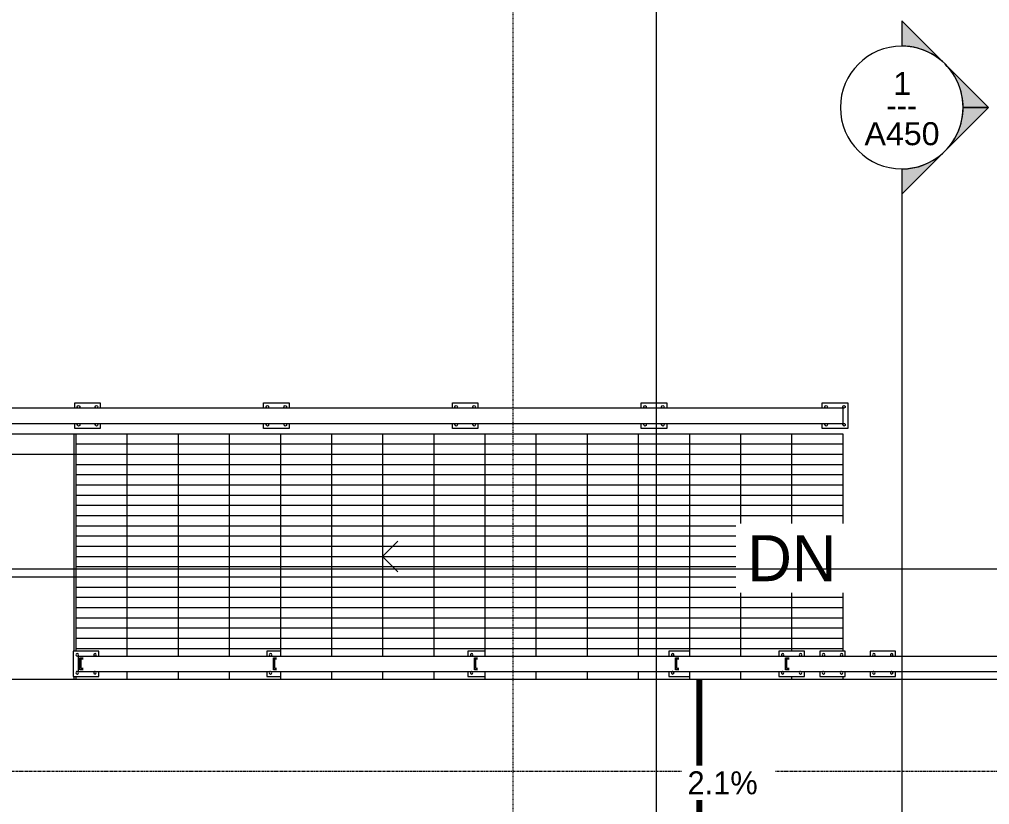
# Model space of a CAD drawing. Header units: inches. Extents: x -3276 to -1807, y 8217 to 9015.
# Drawn here: x -2973.4 to -2783.6, y 8620 to 8773.6 of the extents above; entities that cross this region are included whole.
import ezdxf

# ---------------------------------------------------------------- set-up
doc = ezdxf.new("R2010")
doc.units = ezdxf.units.IN
doc.header["$MEASUREMENT"] = 0
for name, pattern in [('Aligning Line 1_8_', [0.25, 0.125, -0.125]), ('Grid Line 1_2_', [0.8749999999999999, 0.4999999999999999, -0.125, 0.125, -0.125]), ('Overhead 1_16_', [0.10156249999999999, 0.06249999999999999, -0.03906249999999999])]:
    doc.linetypes.add(name, pattern=pattern)
for name, color, linetype, lineweight in [('A-ANNO-DIMS-1', 211, 'Continuous', 30), ('A-FLOR', 192, 'Continuous', 18), ('A-FLOR-HRAL', 11, 'Continuous', 9), ('C-TOPO', 7, 'Continuous', 9), ('C-TOPO-MAJR', 7, 'Continuous', 80), ('G-ANNO-DIMS', 111, 'Continuous', 9), ('G-ANNO-SYMB', 111, 'Aligning Line 1_8_', 9), ('G-ANNO-SYMB-1', 111, 'Continuous', 9), ('S-FNDN-2', 32, 'Continuous', 9), ('S-GRID-1', 1, 'Grid Line 1_2_', 9), ('S-STRS', 31, 'Continuous', 9), ('S-STRS-1', 31, 'Overhead 1_16_', 9), ('S-STRS-ANNO', 31, 'Continuous', 9), ('S-STRS-IDEN', 31, 'Continuous', 9)]:
    doc.layers.add(name, color=color, linetype=linetype, lineweight=lineweight)
doc.styles.add('Arial_2', font='arial.ttf', dxfattribs={"height": 4.499999999999996})
doc.styles.add('Century Gothic', font='ufonts.com_century-gothic.ttf', dxfattribs={"height": 8.999999999999998})
doc.styles.add('Century Gothic_1', font='ufonts.com_century-gothic.ttf', dxfattribs={"height": 4.499999999999996})
doc.styles.add('Century Gothic_B', font='GOTHICB.TTF', dxfattribs={"height": 4.499999999999996})
doc.dimstyles.new('OD__1__Tol__', dxfattribs={"dimscale": 12, "dimtxt": 4.698757213728865, "dimasz": 0.5, "dimexe": 0.375, "dimexo": 0.2500000000000001, "dimgap": 0.06250000000000001, "dimtad": 1, "dimdec": 0, "dimzin": 3, "dimdsep": 46, "dimlunit": 4, "dimtxsty": 'Century Gothic_B', "dimblk1": 'OBLIQUE', "dimblk2": 'OBLIQUE', "dimsah": 1, "dimcen": 0.09, "dimdle": 0.375, "dimazin": 0, "dimtfac": 1, "dimtdec": 4, "dimtix": 1, "dimtmove": 0, "dimatfit": 3, "dimfxl": 1, "dimtvp": 1, "dimtfill": 1, "dimfrac": 2, "dimtolj": 1, "dimtzin": 0, "dimlwd": 30, "dimlwe": 30, "dimarcsym": 2})
pattern_1 = [(180, (-2962.337, 8692.569), (-2.449293598294706e-16, -2), [])]

# ---------------------------------------------------------------- blocks, each defined once
blk = doc.blocks.new('Railing - 2_ x 1_2_ 2-1559248-FLOOR PLAN - 1ST FLOOR')
at = {"layer": 'A-FLOR-HRAL'}
for p, q in [((2.5, 2.500000000000019), (-2.5, 2.500000000000019)), ((-2.5, 2.500000000000019), (-2.5, -2.499999999999981)), ((2.5, -2.499999999999981), (2.5, 2.500000000000019)), ((-2.5, -2.499999999999981), (-1.500000000000288, -2.499999999999981)), ((1.500000000000288, -2.499999999999981), (2.5, -2.499999999999981))]:
    blk.add_line(p, q, dxfattribs=at)
for centre, radius, start, end in [((-1.750000000000001, 1.750000000000015), 0.2500000000000002, 359.9999999999996, 179.9999999999999), ((1.750000000000002, 1.750000000000015), 0.2500000000000004, 359.9999999999996, 179.9999999999998), ((-1.750000000000001, 1.750000000000015), 0.2500000000000004, 179.9999999999998, 359.9999999999989), ((1.750000000000002, 1.750000000000015), 0.2500000000000004, 179.9999999999998, 359.9999999999989), ((-1.750000000000001, -1.750000000000015), 0.2500000000000002, 359.9999999999996, 179.9999999999999), ((-1.750000000000001, -1.750000000000015), 0.2500000000000004, 179.9999999999998, 359.9999999999989), ((1.750000000000002, -1.750000000000015), 0.2500000000000004, 359.9999999999996, 179.9999999999998), ((1.750000000000002, -1.750000000000015), 0.2500000000000004, 179.9999999999998, 359.9999999999989)]:
    blk.add_arc(centre, radius, start, end, dxfattribs=at)
blk = doc.blocks.new('Railing - 2_ x 1_2_ 2-V3-FLOOR PLAN - 1ST FLOOR')
at = {"layer": 'A-FLOR-HRAL'}
for p, q in [((-1.500000000000288, 2.500000000000019), (-2.5, 2.500000000000019)), ((-2.5, 2.500000000000019), (-2.5, -2.499999999999981)), ((2.5, 2.500000000000019), (1.500000000000288, 2.500000000000019)), ((2.5, -2.499999999999981), (2.5, 2.500000000000019)), ((-2.5, -2.499999999999981), (-1.500000000000288, -2.499999999999981)), ((1.500000000000288, -2.499999999999981), (2.5, -2.499999999999981))]:
    blk.add_line(p, q, dxfattribs=at)
for centre, radius, start, end in [((-1.750000000000001, 1.750000000000015), 0.2500000000000002, 359.9999999999996, 179.9999999999999), ((1.750000000000002, 1.750000000000015), 0.2500000000000004, 359.9999999999996, 179.9999999999998), ((-1.750000000000001, 1.750000000000015), 0.2500000000000004, 179.9999999999998, 359.9999999999989), ((1.750000000000002, 1.750000000000015), 0.2500000000000004, 179.9999999999998, 359.9999999999989), ((-1.750000000000001, -1.750000000000015), 0.2500000000000002, 359.9999999999996, 179.9999999999999), ((-1.750000000000001, -1.750000000000015), 0.2500000000000004, 179.9999999999998, 359.9999999999989), ((1.750000000000002, -1.750000000000015), 0.2500000000000004, 359.9999999999996, 179.9999999999998), ((1.750000000000002, -1.750000000000015), 0.2500000000000004, 179.9999999999998, 359.9999999999989)]:
    blk.add_arc(centre, radius, start, end, dxfattribs=at)
blk = doc.blocks.new('Railing - Railing-1114347-FLOOR PLAN - 1ST FLOOR')
at = {"layer": 'A-FLOR-HRAL'}
for p, q in [((8694.569381505356, 3072.336683847681), (8694.569381505356, 2812.33668384768)), ((8697.569381505356, 2812.33668384768), (8697.569381505356, 3069.336683847681)), ((8697.569381505356, 2812.33668384768), (8694.569381505356, 2812.33668384768))]:
    blk.add_line(p, q, dxfattribs=at)
at = {"extrusion": (0, 0, -1), "zscale": -1, "rotation": 180}
for name, p in [('Railing - 2_ x 1_2_ 2-V3-FLOOR PLAN - 1ST FLOOR', (-8696.069381505356, 2960.050969561966)), ('Railing - 2_ x 1_2_ 2-V3-FLOOR PLAN - 1ST FLOOR', (-8696.069381505356, 2923.122398133395)), ('Railing - 2_ x 1_2_ 2-V3-FLOOR PLAN - 1ST FLOOR', (-8696.069381505356, 2886.193826704824)), ('Railing - 2_ x 1_2_ 2-V3-FLOOR PLAN - 1ST FLOOR', (-8696.069381505356, 2849.265255276252)), ('Railing - 2_ x 1_2_ 2-1559248-FLOOR PLAN - 1ST FLOOR', (-8696.069381505356, 2813.83668384768))]:
    blk.add_blockref(name, p, dxfattribs=at)
blk = doc.blocks.new('Railing - 2_ x 1_2_ 2-1877839-FLOOR PLAN - 1ST FLOOR')
at = {"layer": 'A-FLOR-HRAL'}
for p, q in [((2.5, 2.500000000000019), (-2.5, 2.500000000000019)), ((-2.5, 2.500000000000019), (-2.5, -2.499999999999981)), ((2.5, -2.499999999999981), (2.5, 2.500000000000019)), ((-1.187499999999997, 1.187500000000009), (1.187500000000002, 1.187500000000009)), ((-1.187499999999997, 0.5852928972603643), (-1.187499999999997, 1.187500000000009)), ((-0.9374999999999972, 0.5852928972603649), (-0.9374999999999972, 0.9375000000000092)), ((-0.9374999999999972, 0.9375000000000092), (0.9375000000000026, 0.937500000000009)), ((0.9375000000000023, 0.937500000000009), (0.9375000000000023, 0.5852928972603648)), ((1.187500000000002, 1.187500000000009), (1.187500000000002, 0.5852928972603645)), ((-2.5, -2.499999999999981), (-1.500000000000609, -2.499999999999981)), ((1.499999999998687, -2.499999999999981), (2.5, -2.499999999999981))]:
    blk.add_line(p, q, dxfattribs=at)
for centre, radius, start, end in [((-1.750000000000001, 1.750000000000015), 0.2500000000000002, 359.9999999999996, 179.9999999999999), ((1.750000000000002, 1.750000000000015), 0.2500000000000004, 359.9999999999996, 179.9999999999998), ((-1.750000000000001, 1.750000000000015), 0.2500000000000004, 179.9999999999998, 359.9999999999989), ((1.750000000000002, 1.750000000000015), 0.2500000000000004, 179.9999999999998, 359.9999999999989), ((-1.750000000000001, -1.750000000000015), 0.2500000000000002, 359.9999999999996, 179.9999999999999), ((-1.750000000000001, -1.750000000000015), 0.2500000000000004, 179.9999999999998, 359.9999999999989), ((1.750000000000002, -1.750000000000015), 0.2500000000000004, 359.9999999999996, 179.9999999999998), ((1.750000000000002, -1.750000000000015), 0.2500000000000004, 179.9999999999998, 359.9999999999989)]:
    blk.add_arc(centre, radius, start, end, dxfattribs=at)
blk = doc.blocks.new('Railing - 2_ x 1_2_ 2-V5-FLOOR PLAN - 1ST FLOOR')
at = {"layer": 'A-FLOR-HRAL'}
for p, q in [((-1.500000000000608, 2.500000000000019), (-2.5, 2.500000000000019)), ((-2.5, 2.500000000000019), (-2.5, -2.499999999999981)), ((2.5, 2.500000000000019), (1.499999999998687, 2.500000000000019)), ((2.5, -2.499999999999981), (2.5, 2.500000000000019)), ((-1.187499999999997, 1.187500000000009), (1.187500000000002, 1.187500000000009)), ((-1.187499999999997, 0.4537500000013598), (-1.187499999999997, 1.187500000000009)), ((-0.9374999999999972, 0.4537500000013274), (-0.9374999999999972, 0.9375000000000092)), ((-0.9374999999999972, 0.9375000000000092), (0.9375000000000026, 0.937500000000009)), ((0.9375000000000023, 0.937500000000009), (0.9375000000000023, 0.4537500000013154)), ((1.187500000000002, 1.187500000000009), (1.187500000000002, 0.4537500000013384)), ((-2.5, -2.499999999999981), (-1.500000000000609, -2.499999999999981)), ((1.499999999998687, -2.499999999999981), (2.5, -2.499999999999981))]:
    blk.add_line(p, q, dxfattribs=at)
for centre, radius, start, end in [((-1.750000000000001, 1.750000000000015), 0.2500000000000002, 359.9999999999996, 179.9999999999999), ((1.750000000000002, 1.750000000000015), 0.2500000000000004, 359.9999999999996, 179.9999999999998), ((-1.750000000000001, 1.750000000000015), 0.2500000000000004, 179.9999999999998, 359.9999999999989), ((1.750000000000002, 1.750000000000015), 0.2500000000000004, 179.9999999999998, 359.9999999999989), ((-1.750000000000001, -1.750000000000015), 0.2500000000000002, 359.9999999999996, 179.9999999999999), ((-1.750000000000001, -1.750000000000015), 0.2500000000000004, 179.9999999999998, 359.9999999999989), ((1.750000000000002, -1.750000000000015), 0.2500000000000004, 359.9999999999996, 179.9999999999998), ((1.750000000000002, -1.750000000000015), 0.2500000000000004, 179.9999999999998, 359.9999999999989)]:
    blk.add_arc(centre, radius, start, end, dxfattribs=at)
blk = doc.blocks.new('Railing - 2_ x 1_2_ 2-1997081-FLOOR PLAN - 1ST FLOOR')
at = {"layer": 'A-FLOR-HRAL'}
for p, q in [((-1.500000000000608, 2.500000000000019), (-2.5, 2.500000000000019)), ((-2.5, 2.500000000000019), (-2.5, -0.1666666666656555)), ((2.5, 2.500000000000019), (1.499999999998687, 2.500000000000019)), ((2.5, -0.1666666666656126), (2.5, 2.500000000000019)), ((-1.187499999999997, 1.187500000000009), (1.187500000000002, 1.187500000000009)), ((-1.187499999999997, 0.5852928972594257), (-1.187499999999997, 1.187500000000009)), ((-0.9374999999999972, 0.5852928972594337), (-0.9374999999999972, 0.9375000000000092)), ((-0.9374999999999972, 0.9375000000000092), (0.9375000000000026, 0.937500000000009)), ((0.9375000000000023, 0.937500000000009), (0.9375000000000023, 0.5852928972594336)), ((1.187500000000002, 1.187500000000009), (1.187500000000002, 0.5852928972594258))]:
    blk.add_line(p, q, dxfattribs=at)
for centre, radius, start, end in [((-1.750000000000001, 1.750000000000015), 0.2500000000000002, 359.9999999999996, 179.9999999999999), ((1.750000000000002, 1.750000000000015), 0.2500000000000004, 359.9999999999996, 179.9999999999998), ((-1.750000000000001, 1.750000000000015), 0.2500000000000004, 179.9999999999998, 359.9999999999989), ((1.750000000000002, 1.750000000000015), 0.2500000000000004, 179.9999999999998, 359.9999999999989)]:
    blk.add_arc(centre, radius, start, end, dxfattribs=at)
blk = doc.blocks.new('Railing - 2_ x 1_2_ 2-1997083-FLOOR PLAN - 1ST FLOOR')
at = {"layer": 'A-FLOR-HRAL'}
for p, q in [((-1.500000000000608, 2.500000000000019), (-2.5, 2.500000000000019)), ((-2.5, 2.500000000000019), (-2.5, -0.8333333333317136)), ((2.5, 2.500000000000019), (1.499999999998687, 2.500000000000019)), ((2.5, -0.8333333333316606), (2.5, 2.500000000000019)), ((-1.187499999999997, 1.187500000000009), (1.187500000000002, 1.187500000000009)), ((-1.187499999999997, 0.5852928972601235), (-1.187499999999997, 1.187500000000009)), ((-0.9374999999999972, 0.5852928972601008), (-0.9374999999999972, 0.9375000000000092)), ((-0.9374999999999972, 0.9375000000000092), (0.9375000000000026, 0.937500000000009)), ((0.9375000000000023, 0.937500000000009), (0.9375000000000023, 0.5852928972601005)), ((1.187500000000002, 1.187500000000009), (1.187500000000002, 0.5852928972601237))]:
    blk.add_line(p, q, dxfattribs=at)
for centre, radius, start, end in [((-1.750000000000001, 1.750000000000015), 0.2500000000000002, 359.9999999999996, 179.9999999999999), ((1.750000000000002, 1.750000000000015), 0.2500000000000004, 359.9999999999996, 179.9999999999998), ((-1.750000000000001, 1.750000000000015), 0.2500000000000004, 179.9999999999998, 359.9999999999989), ((1.750000000000002, 1.750000000000015), 0.2500000000000004, 179.9999999999998, 359.9999999999989)]:
    blk.add_arc(centre, radius, start, end, dxfattribs=at)
blk = doc.blocks.new('Railing - 2_ x 1_2_ 2-1997085-FLOOR PLAN - 1ST FLOOR')
at = {"layer": 'A-FLOR-HRAL'}
for p, q in [((-1.500000000000608, 2.500000000000019), (-2.5, 2.500000000000019)), ((-2.5, 2.500000000000019), (-2.5, -1.499999999998092)), ((2.5, 2.500000000000019), (1.499999999998687, 2.500000000000019)), ((2.5, -1.499999999998028), (2.5, 2.500000000000019)), ((-1.187499999999997, 1.187500000000009), (1.187500000000002, 1.187500000000009)), ((-1.187499999999997, 0.5852928972607386), (-1.187499999999997, 1.187500000000009)), ((-0.9374999999999972, 0.5852928972607093), (-0.9374999999999972, 0.9375000000000092)), ((-0.9374999999999972, 0.9375000000000092), (0.9375000000000026, 0.937500000000009)), ((0.9375000000000023, 0.937500000000009), (0.9375000000000023, 0.5852928972607092)), ((1.187500000000002, 1.187500000000009), (1.187500000000002, 0.5852928972607387))]:
    blk.add_line(p, q, dxfattribs=at)
for centre, radius, start, end in [((-1.750000000000001, 1.750000000000015), 0.2500000000000002, 359.9999999999996, 179.9999999999999), ((1.750000000000002, 1.750000000000015), 0.2500000000000004, 359.9999999999996, 179.9999999999998), ((-1.750000000000001, 1.750000000000015), 0.2500000000000004, 179.9999999999998, 359.9999999999989), ((1.750000000000002, 1.750000000000015), 0.2500000000000004, 179.9999999999998, 359.9999999999989)]:
    blk.add_arc(centre, radius, start, end, dxfattribs=at)
blk = doc.blocks.new('Railing - Railing-1123708-FLOOR PLAN - 1ST FLOOR')
at = {"layer": 'A-FLOR-HRAL'}
for p, q in [((8646.069381505358, 2961.836683847679), (8649.069381505358, 2961.836683847679)), ((8646.069381505358, 2961.836683847679), (8646.069381505358, 2822.33668384768)), ((8649.069381505358, 2961.836683847679), (8649.069381505358, 2822.33668384768)), ((8646.069381505358, 2822.33668384768), (8646.069381505358, 2814.33668384768)), ((8649.069381505358, 2822.33668384768), (8649.069381505358, 2814.33668384768)), ((8646.069381505358, 2814.33668384768), (8646.069381505358, 2725.83668384768)), ((8649.069381505358, 2814.33668384768), (8649.069381505358, 2725.83668384768))]:
    blk.add_line(p, q, dxfattribs=at)
for name, p in [('Railing - 2_ x 1_2_ 2-1877839-FLOOR PLAN - 1ST FLOOR', (8647.569381505358, 2960.336683847679)), ('Railing - 2_ x 1_2_ 2-1997081-FLOOR PLAN - 1ST FLOOR', (8647.569381505358, 2922.503350514346)), ('Railing - 2_ x 1_2_ 2-1997083-FLOOR PLAN - 1ST FLOOR', (8647.569381505358, 2883.170017181013)), ('Railing - 2_ x 1_2_ 2-1997085-FLOOR PLAN - 1ST FLOOR', (8647.569381505358, 2843.836683847679)), ('Railing - 2_ x 1_2_ 2-V5-FLOOR PLAN - 1ST FLOOR', (8647.569381505358, 2822.33668384768)), ('Railing - 2_ x 1_2_ 2-V3-FLOOR PLAN - 1ST FLOOR', (8647.569381505358, 2814.33668384768)), ('Railing - 2_ x 1_2_ 2-V3-FLOOR PLAN - 1ST FLOOR', (8647.569381505358, 2804.503350514346))]:
    blk.add_blockref(name, p)
blk = doc.blocks.new('_Oblique')
at = {"color": 0, "linetype": 'ByBlock', "lineweight": -2}
blk.add_line((-0.5, -0.5), (0.5, 0.5), dxfattribs=at)
blk = doc.blocks.new('DIMBLOCK9-FLOOR PLAN - 1ST FLOOR')
at = {"layer": 'A-ANNO-DIMS-1', "color": 0, "lineweight": 30, "transparency": 16777216}
for p, q in [((-3096.018705068918, 8697.069381505367), (-3096.018705068918, 8413.069381505366)), ((-3077.336683847667, 8692.569381505367), (-3100.518705068918, 8692.569381505367)), ((-2640.336683847732, 8417.569381505366), (-3100.518705068918, 8417.569381505366))]:
    blk.add_line(p, q, dxfattribs=at)
at = {"layer": 'Defpoints', "color": 0, "transparency": 16777216}
for p in [(-3074.336683847667, 8692.569381505367), (-3096.018705068918, 8417.569381505366), (-2637.336683847732, 8417.569381505366)]:
    blk.add_point(p, dxfattribs=at)
at = {"layer": 'A-ANNO-DIMS-1', "color": 0, "lineweight": 30, "transparency": 16777216, "xscale": 5.999999999999999, "yscale": 5.999999999999999, "zscale": 5.999999999999999}
for p, rotation in [((-3096.018705068918, 8692.569381505367), 90), ((-3096.018705068918, 8417.569381505366), 270)]:
    blk.add_blockref('_Oblique', p, dxfattribs=dict(at, rotation=rotation))
at = {"layer": 'A-ANNO-DIMS-1', "color": 0, "transparency": 16777216, "insert": (-3099.075299239603, 8555.069381505364), "char_height": 4.499999999999996, "attachment_point": 5, "rotation": 90, "style": 'Century Gothic_B', "bg_fill": 3, "box_fill_scale": 1.25, "bg_fill_color": 256, "bg_fill_true_color": 13158600, "bg_fill_transparency": 0}
blk.add_mtext('\\A1;22\'-11"', dxfattribs=at)
blk = doc.blocks.new('DIMBLOCK10-FLOOR PLAN - 1ST FLOOR')
at = {"layer": 'A-ANNO-DIMS-1', "color": 0, "lineweight": 30, "transparency": 16777216}
for p, q in [((-3074.336683847665, 8689.569381505364), (-3074.336683847665, 8362.535014114748)), ((-2631.83668384772, 8396.069381505362), (-2631.83668384772, 8362.535014114748)), ((-3078.836683847665, 8367.035014114748), (-2627.33668384772, 8367.035014114748))]:
    blk.add_line(p, q, dxfattribs=at)
at = {"layer": 'Defpoints', "color": 0, "transparency": 16777216}
for p in [(-3074.336683847665, 8692.569381505364), (-2631.83668384772, 8399.069381505362), (-2631.83668384772, 8367.035014114748)]:
    blk.add_point(p, dxfattribs=at)
at = {"layer": 'A-ANNO-DIMS-1', "color": 0, "lineweight": 30, "transparency": 16777216, "xscale": 5.999999999999999, "yscale": 5.999999999999999, "zscale": 5.999999999999999, "rotation": 180}
blk.add_blockref('_Oblique', (-3074.336683847665, 8367.035014114748), dxfattribs=at)
at = {"layer": 'A-ANNO-DIMS-1', "color": 0, "lineweight": 30, "transparency": 16777216, "xscale": 5.999999999999999, "yscale": 5.999999999999999, "zscale": 5.999999999999999}
blk.add_blockref('_Oblique', (-2631.83668384772, 8367.035014114748), dxfattribs=at)
at = {"layer": 'A-ANNO-DIMS-1', "color": 0, "transparency": 16777216, "insert": (-2853.086683847692, 8370.148202439492), "char_height": 4.499999999999996, "attachment_point": 5, "style": 'Century Gothic_B', "bg_fill": 3, "box_fill_scale": 1.25, "bg_fill_color": 256, "bg_fill_true_color": 13158600, "bg_fill_transparency": 0}
blk.add_mtext('\\A1;36\'-11"', dxfattribs=at)
blk = doc.blocks.new('Section - Section Head - Filled-22785-FLOOR PLAN - 1ST FLOOR')
at = {"layer": 'G-ANNO-SYMB-1'}
h = blk.add_hatch(color=256, dxfattribs=at)
edge = h.paths.add_edge_path(flags=0)
edge.add_line((-0.4267766952966356, 0.1767766952966364), (-0.2499999999999989, 0.3535533905932742))
edge.add_line((-0.2499999999999989, 0.3535533905932742), (-0.2499999999999989, 0.2500000000000002))
edge.add_arc((-0.2499999999999976, -8.951173136040323e-16), 0.2500000000000008, 90.00000000000031, 135.0000000000002)
h = blk.add_hatch(color=256, dxfattribs=at)
edge = h.paths.add_edge_path(flags=0)
edge.add_arc((-0.2500000000000002, -1.040834085586084e-16), 0.2500000000000004, 45.00000000000018, 90.0000000000002)
edge.add_line((-0.2499999999999992, 0.2500000000000002), (-0.2499999999999992, 0.3535533905932742))
edge.add_line((-0.2499999999999992, 0.3535533905932742), (-0.07322330470336255, 0.1767766952966364))
h = blk.add_hatch(color=256, dxfattribs=at)
edge = h.paths.add_edge_path(flags=0)
edge.add_arc((-0.2500000000000009, 2.706168622523819e-16), 0.2503253707392042, 137.9216049753767, 180.0000000000005)
edge.add_line((-0.5003253707392052, 0), (-0.6035533905932735, 0))
edge.add_line((-0.6035533905932735, 0), (-0.4357986472949714, 0.1677547432983024))
h = blk.add_hatch(color=256, dxfattribs=at)
edge = h.paths.add_edge_path(flags=0)
edge.add_line((-0.06420135270502673, 0.1677547432983023), (0.1035533905932754, 0))
edge.add_line((0.1035533905932754, 0), (0.0003253707392070482, 0))
edge.add_arc((-0.2499999999999989, -3.747002708109903e-16), 0.2503253707392061, 9.05279877884881e-14, 42.0783950246234)
for p, q in [((-0.2499999999999989, 0.3535533905932742), (-0.4267766952966356, 0.1767766952966364)), ((-0.2499999999999989, 0.2500000000000002), (-0.2499999999999989, 0.3535533905932742)), ((-0.07322330470336254, 0.1767766952966364), (-0.2499999999999992, 0.3535533905932742)), ((-0.2499999999999992, 0.3535533905932742), (-0.2499999999999992, 0.2500000000000002)), ((-0.4357986472949714, 0.1677547432983024), (-0.6035533905932735, 0)), ((0.1035533905932754, 0), (-0.06420135270502673, 0.1677547432983023)), ((-0.6035533905932735, 0), (-0.5003253707392052, 0)), ((0.0003253707392070481, 0), (0.1035533905932754, 0))]:
    blk.add_line(p, q, dxfattribs=at)
for centre, radius, start, end in [((-0.2503253707392052, -5.453120240456162e-16), 0.2500000000000001, 359.9999999999996, 179.9999999999998), ((-0.2499999999999976, -8.951173136040323e-16), 0.2500000000000008, 90.00000000000031, 135.0000000000002), ((-0.2500000000000002, -1.040834085586084e-16), 0.2500000000000004, 45.00000000000018, 90.0000000000002), ((-0.2500000000000009, 2.706168622523819e-16), 0.2503253707392042, 137.9216049753767, 180.0000000000005), ((-0.2499999999999989, -3.747002708109903e-16), 0.2503253707392061, 9.05279877884881e-14, 42.0783950246234), ((-0.2503253707392052, -5.453120240456161e-16), 0.2500000000000002, 179.9999999999998, 359.9999999999992)]:
    blk.add_arc(centre, radius, start, end, dxfattribs=at)

msp = doc.modelspace()

# ---------------------------------------------------------------- hatches: boundary and pattern name
at = {"layer": 'S-FNDN-2'}
h = msp.add_hatch(dxfattribs=at)
h.set_pattern_fill('FP_21', color=256, style=0, pattern_type=2)
h.set_pattern_definition([(180, (-3034.679, 8760.569), (-2.939152317953648e-15, -24), []), (270, (-3034.679, 8760.569), (23.995, 1.469269997277037e-15), [])])
h.paths.add_polyline_path([(-3128.336683847662, 8644.56958007813), (-2962.336683847675, 8644.56958007813), (-2962.336683847675, 8645.069381505366), (-2962.836683847673, 8645.069381505366), (-2962.836683847673, 8650.069381505366), (-2962.336683847675, 8650.069381505366), (-2962.336683847675, 8692.569381505366), (-3074.336683847675, 8692.569381505366), (-3074.336683847675, 8866.78210220693), (-3079.336683847675, 8866.78210220693), (-3079.336683847675, 8870.344602206933), (-3074.336683847675, 8870.344602206933), (-3074.336683847675, 8876.569335937507), (-3128.336667578797, 8876.569335937507), (-3128.336683847662, 8683.174553583), (-3128.336683847662, 8644.569701010094)], flags=0)
at = {"layer": 'S-STRS'}
h = msp.add_hatch(dxfattribs=at)
h.set_pattern_fill('FP_10', color=256, style=0, pattern_type=2)
h.set_pattern_definition(pattern_1)
h.paths.add_polyline_path([(-2955.522706274125, 8644.56958007813), (-2952.336683847675, 8644.56958007813), (-2952.336683847675, 8646.069381505366), (-2957.836683847673, 8646.069381505366), (-2957.836683847673, 8645.069381505366), (-2962.336683847675, 8645.069381505366), (-2962.336683847675, 8644.56958007813), (-2957.836683847673, 8644.56958007813)], flags=0)
h.paths.add_polyline_path([(-2957.836683847673, 8649.069381505364), (-2952.336683847675, 8649.069381505364), (-2952.336683847675, 8692.569381505366), (-2962.336683847675, 8692.569381505366), (-2962.336683847675, 8650.069381505366), (-2957.836683847673, 8650.069381505366)], flags=0)
h = msp.add_hatch(dxfattribs=at)
h.set_pattern_fill('FP_10', color=256, style=0, pattern_type=2)
h.set_pattern_definition(pattern_1)
h.paths.add_polyline_path([(-2942.336683847675, 8644.569580078132), (-2942.336683847675, 8646.069381505366), (-2952.336683847675, 8646.069381505366), (-2952.336683847675, 8644.56958007813), (-2946.44144508065, 8644.569580078132)], flags=0)
h.paths.add_polyline_path([(-2942.336683847675, 8649.069381505364), (-2942.336683847675, 8692.569381505366), (-2952.336683847675, 8692.569381505366), (-2952.336683847675, 8649.069381505364), (-2946.44144508065, 8649.069381505364)], flags=0)
h = msp.add_hatch(dxfattribs=at)
h.set_pattern_fill('FP_10', color=256, style=0, pattern_type=2)
h.set_pattern_definition(pattern_1)
h.paths.add_polyline_path([(-2942.336683847675, 8644.569381505364), (-2932.336683847675, 8644.569381505364), (-2932.336683847675, 8646.069381505366), (-2942.336683847675, 8646.069381505366), (-2942.336683847675, 8645.710303402187)], flags=0)
h.paths.add_polyline_path([(-2932.336683847675, 8649.069381505364), (-2932.336683847675, 8692.569381505366), (-2942.336683847675, 8692.569381505366), (-2942.336683847675, 8649.069381505364), (-2937.360183887175, 8649.069381505364)], flags=0)
h = msp.add_hatch(dxfattribs=at)
h.set_pattern_fill('FP_10', color=256, style=0, pattern_type=2)
h.set_pattern_definition(pattern_1)
h.paths.add_polyline_path([(-2932.336683847675, 8644.569381505364), (-2922.336683847675, 8644.569381505364), (-2922.336683847675, 8645.069381505366), (-2925.003350514341, 8645.069381505366), (-2925.003350514341, 8646.069381505366), (-2932.336683847675, 8646.069381505366), (-2932.336683847675, 8645.710303402187)], flags=0)
h.paths.add_polyline_path([(-2928.278922693702, 8649.069381505364), (-2925.003350514341, 8649.069381505364), (-2925.003350514341, 8650.069381505366), (-2922.336683847675, 8650.069381505366), (-2922.336683847675, 8692.569381505366), (-2932.336683847675, 8692.569381505366), (-2932.336683847675, 8649.069381505364)], flags=0)
h = msp.add_hatch(dxfattribs=at)
h.set_pattern_fill('FP_10', color=256, style=0, pattern_type=2)
h.set_pattern_definition(pattern_1)
h.paths.add_polyline_path([(-2912.336683847675, 8644.569381505364), (-2912.336683847675, 8646.069381505366), (-2922.336683847675, 8646.069381505366), (-2922.336683847675, 8644.569381505364), (-2914.65703090349, 8644.569381505364)], flags=0)
h.paths.add_polyline_path([(-2919.197661500227, 8649.069381505364), (-2912.336683847675, 8649.069381505364), (-2912.336683847675, 8692.569381505366), (-2922.336683847675, 8692.569381505366), (-2922.336683847675, 8649.069381505364)], flags=0)
h = msp.add_hatch(dxfattribs=at)
h.set_pattern_fill('FP_10', color=256, style=0, pattern_type=2)
h.set_pattern_definition(pattern_1)
h.paths.add_polyline_path([(-2902.336683847675, 8644.569381505364), (-2902.336683847675, 8646.069381505366), (-2912.336683847675, 8646.069381505366), (-2912.336683847675, 8644.569381505364), (-2905.575769710015, 8644.569381505364)], flags=0)
h.paths.add_polyline_path([(-2910.116400306752, 8649.069381505364), (-2902.336683847675, 8649.069381505364), (-2902.336683847675, 8692.569381505366), (-2912.336683847675, 8692.569381505366), (-2912.336683847675, 8649.069381505364)], flags=0)
h = msp.add_hatch(dxfattribs=at)
h.set_pattern_fill('FP_10', color=256, style=0, pattern_type=2)
h.set_pattern_definition(pattern_1)
h.paths.add_polyline_path([(-2892.336683847671, 8644.569381505366), (-2892.336683847672, 8646.069381505366), (-2902.336683847675, 8646.069381505366), (-2902.336683847675, 8644.569381505364), (-2896.494508516541, 8644.569381505366)], flags=0)
h.paths.add_polyline_path([(-2901.035139113278, 8649.069381505364), (-2892.336683847672, 8649.069381505364), (-2892.336683847678, 8692.569381505366), (-2902.336683847675, 8692.569381505366), (-2902.336683847675, 8649.069381505364)], flags=0)
h = msp.add_hatch(dxfattribs=at)
h.set_pattern_fill('FP_10', color=256, style=0, pattern_type=2)
h.set_pattern_definition(pattern_1)
h.paths.add_polyline_path([(-2892.336683847671, 8644.569381505366), (-2882.336683847675, 8644.569381505367), (-2882.336683847675, 8645.069381505367), (-2885.670017181007, 8645.069381505367), (-2885.670017181007, 8646.069381505366), (-2892.336683847672, 8646.069381505366), (-2892.336683847672, 8645.710303402187)], flags=0)
h.paths.add_polyline_path([(-2885.670017181007, 8649.069381505364), (-2885.670017181007, 8650.069381505366), (-2882.336683847675, 8650.069381505366), (-2882.336683847675, 8692.569381505367), (-2892.336683847678, 8692.569381505366), (-2892.336683847672, 8649.069381505364), (-2891.953877919804, 8649.069381505364)], flags=0)
h = msp.add_hatch(dxfattribs=at)
h.set_pattern_fill('FP_10', color=256, style=0, pattern_type=2)
h.set_pattern_definition(pattern_1)
h.paths.add_polyline_path([(-2872.336683847675, 8644.569381505367), (-2872.336683847675, 8646.069381505366), (-2882.336683847675, 8646.069381505366), (-2882.336683847675, 8644.569381505367), (-2873.791355532855, 8644.569381505367)], flags=0)
h.paths.add_polyline_path([(-2872.336683847675, 8649.069381505364), (-2872.336683847675, 8692.569381505367), (-2882.336683847675, 8692.569381505367), (-2882.336683847675, 8649.069381505364), (-2873.791355532855, 8649.069381505364)], flags=0)
h = msp.add_hatch(dxfattribs=at)
h.set_pattern_fill('FP_10', color=256, style=0, pattern_type=2)
h.set_pattern_definition(pattern_1)
h.paths.add_polyline_path([(-2862.336683847675, 8644.569381505367), (-2862.336683847675, 8646.069381505366), (-2872.336683847675, 8646.069381505366), (-2872.336683847675, 8644.569381505367), (-2864.710094339381, 8644.569381505367)], flags=0)
h.paths.add_polyline_path([(-2862.336683847675, 8649.069381505364), (-2862.336683847675, 8692.569381505367), (-2872.336683847675, 8692.569381505367), (-2872.336683847675, 8649.069381505364), (-2864.710094339381, 8649.069381505364)], flags=0)
h = msp.add_hatch(dxfattribs=at)
h.set_pattern_fill('FP_10', color=256, style=0, pattern_type=2)
h.set_pattern_definition(pattern_1)
h.paths.add_polyline_path([(-2855.628833145906, 8644.569381505367), (-2852.336683847675, 8644.569381505367), (-2852.336683847675, 8646.069381505366), (-2862.336683847675, 8646.069381505366), (-2862.336683847675, 8644.569381505367), (-2860.169463742644, 8644.569381505367)], flags=0)
h.paths.add_polyline_path([(-2852.336683847675, 8649.069381505364), (-2852.336683847675, 8692.569381505367), (-2862.336683847675, 8692.569381505367), (-2862.336683847675, 8649.069381505364), (-2855.628833145906, 8649.069381505364)], flags=0)
h = msp.add_hatch(dxfattribs=at)
h.set_pattern_fill('FP_10', color=256, style=0, pattern_type=2)
h.set_pattern_definition(pattern_1)
h.paths.add_polyline_path([(-2852.336683847675, 8644.569381505367), (-2842.336683847675, 8644.569381505367), (-2842.336683847675, 8645.069381505367), (-2846.336683847673, 8645.069381505367), (-2846.336683847673, 8646.069381505366), (-2852.336683847675, 8646.069381505366), (-2852.336683847675, 8645.71030340219)], flags=0)
h.paths.add_polyline_path([(-2846.547571952432, 8649.069381505364), (-2846.336683847673, 8649.069381505364), (-2846.336683847673, 8650.069381505366), (-2842.336683847675, 8650.069381505366), (-2842.336683847675, 8692.569381505367), (-2852.336683847675, 8692.569381505367), (-2852.336683847675, 8649.069381505364)], flags=0)
h = msp.add_hatch(dxfattribs=at)
h.set_pattern_fill('FP_10', color=256, style=0, pattern_type=2)
h.set_pattern_definition(pattern_1)
h.paths.add_polyline_path([(-2832.336683847675, 8644.569381505367), (-2832.336683847675, 8646.069381505366), (-2842.336683847675, 8646.069381505366), (-2842.336683847675, 8644.569381505367), (-2832.92568016222, 8644.569381505367)], flags=0)
h.paths.add_polyline_path([(-2837.466310758957, 8649.069381505364), (-2832.336683847675, 8649.069381505364), (-2832.336683847675, 8692.569381505367), (-2842.336683847675, 8692.569381505367), (-2842.336683847675, 8649.069381505364), (-2842.006941355695, 8649.069381505364)], flags=0)
h = msp.add_hatch(dxfattribs=at)
h.set_pattern_fill('FP_10', color=256, style=0, pattern_type=2)
h.set_pattern_definition(pattern_1)
h.paths.add_polyline_path([(-2832.336683847675, 8644.569381505367), (-2822.336683847675, 8644.569381505367), (-2822.336683847675, 8645.069381505367), (-2824.836683847673, 8645.069381505367), (-2824.836683847673, 8646.069381505366), (-2832.336683847675, 8646.069381505366), (-2832.336683847675, 8645.71030340219)], flags=0)
h.paths.add_polyline_path([(-2828.385049565483, 8649.069381505364), (-2824.836683847673, 8649.069381505364), (-2824.836683847673, 8650.069381505366), (-2822.336683847675, 8650.069381505366), (-2822.336683847675, 8692.569381505367), (-2832.336683847675, 8692.569381505367), (-2832.336683847675, 8649.069381505364)], flags=0)
h = msp.add_hatch(dxfattribs=at)
h.set_pattern_fill('FP_10', color=256, style=0, pattern_type=2)
h.set_pattern_definition(pattern_1)
h.paths.add_polyline_path([(-2812.336683847675, 8644.569381505367), (-2812.336683847675, 8645.069381505367), (-2816.836683847675, 8645.069381505367), (-2816.836683847675, 8646.069381505366), (-2819.836683847674, 8646.069381505366), (-2819.836683847674, 8645.069381505367), (-2822.336683847675, 8645.069381505367), (-2822.336683847675, 8644.569381505367), (-2814.763157775272, 8644.569381505367)], flags=0)
h.paths.add_polyline_path([(-2816.836683847675, 8649.069381505364), (-2816.836683847675, 8650.069381505366), (-2812.336683847675, 8650.069381505366), (-2812.336683847675, 8692.569381505367), (-2822.336683847675, 8692.569381505367), (-2822.336683847675, 8650.069381505366), (-2819.836683847674, 8650.069381505366), (-2819.836683847674, 8649.069381505364), (-2819.303788372009, 8649.069381505364)], flags=0)

# ---------------------------------------------------------------- linework, layer by layer
at = {"layer": 'A-FLOR'}
for p, q in [((-3074.336683847665, 8692.569381505364), (-2812.336683847665, 8692.569381505364)), ((-2812.336683847665, 8692.569381505364), (-2812.336683847665, 8650.069381505364)), ((-2812.336683847665, 8645.069381505364), (-2812.336683847665, 8644.569381505364)), ((-2812.336683847665, 8644.569381505364), (-2725.836683847665, 8644.569381505364))]:
    msp.add_line(p, q, dxfattribs=at)
at = {"layer": 'C-TOPO'}
msp.add_line((-3002.40747070312, 8644.56958007813), (-2942.336683847675, 8644.569580078132), dxfattribs=at)
at = {"layer": 'C-TOPO-MAJR', "flags": 128}
msp.add_lwpolyline([(-2931.46854751921, 8512.264404535237), (-2840.336683847675, 8518.932712639438), (-2840.336683847675, 8539.93271263944), (-2840.336683847674, 8579.932712639438), (-2840.336683847674, 8600.616446676548), (-2840.336683847674, 8644.569381505367)], dxfattribs=at)
at = {"layer": 'G-ANNO-SYMB'}
msp.add_line((-2876.844585947319, 8930.342970084559), (-2876.844585947319, 8337.972217687256), dxfattribs=at)
at = {"layer": 'S-GRID-1'}
msp.add_line((-3194.570245953719, 8626.56938150539), (-1935.479173867049, 8626.569381505387), dxfattribs=at)
at = {"layer": 'S-STRS'}
for p, q in [((-2962.336683847665, 8692.569381505364), (-2962.336683847665, 8650.069381505364)), ((-2952.336683847665, 8692.569381505364), (-2952.336683847665, 8649.069381505364)), ((-2942.336683847665, 8692.569381505364), (-2942.336683847665, 8649.069381505364)), ((-2932.336683847665, 8692.569381505364), (-2932.336683847665, 8649.069381505364)), ((-2922.336683847665, 8692.569381505364), (-2922.336683847665, 8649.069381505364)), ((-2912.336683847665, 8692.569381505364), (-2912.336683847665, 8649.069381505364)), ((-2902.336683847665, 8692.569381505364), (-2902.336683847665, 8649.069381505364)), ((-2892.336683847668, 8692.569381505364), (-2892.336683847662, 8649.069381505364)), ((-2882.336683847665, 8692.569381505364), (-2882.336683847665, 8649.069381505364)), ((-2872.336683847665, 8692.569381505364), (-2872.336683847665, 8649.069381505364)), ((-2862.336683847665, 8692.569381505364), (-2862.336683847665, 8649.069381505364)), ((-2852.336683847665, 8692.569381505364), (-2852.336683847665, 8649.069381505364)), ((-2842.336683847665, 8692.569381505364), (-2842.336683847665, 8649.069381505364)), ((-2832.336683847665, 8692.569381505364), (-2832.336683847665, 8649.069381505364)), ((-2822.336683847665, 8692.569381505364), (-2812.336683847665, 8692.569381505364)), ((-2822.336683847665, 8692.569381505364), (-2822.336683847665, 8650.069381505364)), ((-2812.336683847665, 8692.569381505364), (-2812.336683847665, 8650.069381505364)), ((-2952.336683847665, 8646.069381505364), (-2952.336683847665, 8644.569580078129)), ((-2942.336683847665, 8646.069381505364), (-2942.336683847665, 8644.569381505364)), ((-2932.336683847665, 8646.069381505364), (-2932.336683847665, 8644.569381505364)), ((-2922.336683847665, 8646.069381505364), (-2922.336683847665, 8644.569381505364)), ((-2912.336683847665, 8646.069381505364), (-2912.336683847665, 8644.569381505364)), ((-2902.336683847665, 8646.069381505364), (-2902.336683847665, 8644.569381505364)), ((-2892.336683847661, 8646.069381505364), (-2892.336683847661, 8644.569381505364)), ((-2882.336683847665, 8646.069381505364), (-2882.336683847665, 8644.569381505364)), ((-2872.336683847665, 8646.069381505364), (-2872.336683847665, 8644.569381505364)), ((-2862.336683847665, 8646.069381505364), (-2862.336683847665, 8644.569381505364)), ((-2852.336683847665, 8646.069381505364), (-2852.336683847665, 8644.569381505364)), ((-2842.336683847665, 8646.069381505364), (-2842.336683847665, 8644.569381505364)), ((-2832.336683847665, 8646.069381505364), (-2832.336683847665, 8644.569381505364)), ((-2962.336683847665, 8645.069381505364), (-2962.336683847665, 8644.569580078129)), ((-2942.336683847665, 8644.569381505364), (-2932.336683847665, 8644.569381505364)), ((-2932.336683847665, 8644.569381505364), (-2922.336683847665, 8644.569381505364)), ((-2922.336683847665, 8644.569381505364), (-2912.336683847665, 8644.569381505364)), ((-2912.336683847665, 8644.569381505364), (-2902.336683847665, 8644.569381505364)), ((-2902.336683847665, 8644.569381505364), (-2892.336683847661, 8644.569381505364)), ((-2892.336683847661, 8644.569381505364), (-2882.336683847665, 8644.569381505364)), ((-2882.336683847665, 8644.569381505364), (-2872.336683847665, 8644.569381505364)), ((-2872.336683847665, 8644.569381505364), (-2862.336683847665, 8644.569381505364)), ((-2862.336683847665, 8644.569381505364), (-2852.336683847665, 8644.569381505364)), ((-2852.336683847665, 8644.569381505364), (-2842.336683847665, 8644.569381505364)), ((-2842.336683847665, 8644.569381505364), (-2832.336683847665, 8644.569381505364)), ((-2832.336683847665, 8644.569381505364), (-2822.336683847665, 8644.569381505364)), ((-2822.336683847665, 8645.069381505364), (-2822.336683847665, 8644.569381505364)), ((-2822.336683847665, 8644.569381505364), (-2812.336683847665, 8644.569381505364)), ((-2812.336683847665, 8645.069381505364), (-2812.336683847665, 8644.569381505364))]:
    msp.add_line(p, q, dxfattribs=at)
at = {"layer": 'S-STRS-1'}
for p, q in [((-2962.336683847665, 8692.569381505364), (-2962.336683847665, 8650.069381505364)), ((-2952.336683847665, 8692.569381505364), (-2952.336683847665, 8649.069381505364)), ((-2942.336683847665, 8692.569381505364), (-2942.336683847665, 8649.069381505364)), ((-2932.336683847665, 8692.569381505364), (-2932.336683847665, 8649.069381505364)), ((-2922.336683847665, 8692.569381505364), (-2922.336683847665, 8649.069381505364)), ((-2912.336683847665, 8692.569381505364), (-2912.336683847665, 8649.069381505364)), ((-2902.336683847665, 8692.569381505364), (-2902.336683847665, 8649.069381505364)), ((-2892.336683847668, 8692.569381505364), (-2892.336683847662, 8649.069381505364)), ((-2882.336683847665, 8692.569381505364), (-2882.336683847665, 8649.069381505364)), ((-2872.336683847665, 8692.569381505364), (-2872.336683847665, 8649.069381505364)), ((-2862.336683847665, 8692.569381505364), (-2862.336683847665, 8649.069381505364)), ((-2852.336683847665, 8692.569381505364), (-2852.336683847665, 8649.069381505364)), ((-2842.336683847665, 8692.569381505364), (-2842.336683847665, 8649.069381505364)), ((-2832.336683847665, 8692.569381505364), (-2832.336683847665, 8649.069381505364)), ((-2822.336683847665, 8692.569381505364), (-2822.336683847665, 8650.069381505364)), ((-2952.336683847665, 8646.069381505364), (-2952.336683847665, 8644.569580078129)), ((-2942.336683847665, 8646.069381505364), (-2942.336683847665, 8644.569381505364)), ((-2932.336683847665, 8646.069381505364), (-2932.336683847665, 8644.569381505364)), ((-2922.336683847665, 8646.069381505364), (-2922.336683847665, 8644.569381505364)), ((-2912.336683847665, 8646.069381505364), (-2912.336683847665, 8644.569381505364)), ((-2902.336683847665, 8646.069381505364), (-2902.336683847665, 8644.569381505364)), ((-2892.336683847661, 8646.069381505364), (-2892.336683847661, 8644.569381505364)), ((-2882.336683847665, 8646.069381505364), (-2882.336683847665, 8644.569381505364)), ((-2872.336683847665, 8646.069381505364), (-2872.336683847665, 8644.569381505364)), ((-2862.336683847665, 8646.069381505364), (-2862.336683847665, 8644.569381505364)), ((-2852.336683847665, 8646.069381505364), (-2852.336683847665, 8644.569381505364)), ((-2842.336683847665, 8646.069381505364), (-2842.336683847665, 8644.569381505364)), ((-2832.336683847665, 8646.069381505364), (-2832.336683847665, 8644.569381505364)), ((-2962.336683847665, 8645.069381505364), (-2962.336683847665, 8644.569580078129)), ((-2822.336683847665, 8645.069381505364), (-2822.336683847665, 8644.569381505364))]:
    msp.add_line(p, q, dxfattribs=at)
at = {"layer": 'S-STRS-ANNO'}
for p, q in [((-2902.336683847665, 8668.569381505364), (-2899.336683847665, 8671.569381505364)), ((-2902.336683847665, 8668.569381505364), (-2892.336683847665, 8668.569381505364)), ((-2902.336683847665, 8668.569381505364), (-2899.336683847665, 8665.569381505364)), ((-2892.336683847665, 8668.569381505364), (-2882.336683847665, 8668.569381505364)), ((-2882.336683847665, 8668.569381505364), (-2872.336683847665, 8668.569381505364)), ((-2872.336683847665, 8668.569381505364), (-2862.336683847665, 8668.569381505364)), ((-2862.336683847665, 8668.569381505364), (-2852.336683847665, 8668.569381505364)), ((-2852.336683847665, 8668.569381505364), (-2842.336683847665, 8668.569381505364)), ((-2842.336683847665, 8668.569381505364), (-2832.336683847665, 8668.569381505364)), ((-2832.336683847665, 8668.569381505364), (-2822.336683847665, 8668.569381505364)), ((-2822.336683847665, 8668.569381505364), (-2812.336683847665, 8668.569381505364))]:
    msp.add_line(p, q, dxfattribs=at)

# ---------------------------------------------------------------- block references
at = {"layer": 'A-FLOR-HRAL', "rotation": 89.9999999999999}
for name in ['Railing - Railing-1114347-FLOOR PLAN - 1ST FLOOR', 'Railing - Railing-1123708-FLOOR PLAN - 1ST FLOOR']:
    msp.add_blockref(name, (0, 0), dxfattribs=at)
at = {"layer": 'G-ANNO-SYMB-1', "xscale": 47.99999999999997, "yscale": 47.99999999999997, "zscale": 47.99999999999997, "rotation": 269.9999999999995}
msp.add_blockref('Section - Section Head - Filled-22785-FLOOR PLAN - 1ST FLOOR', (-2800.798738118716, 8744.34436922806), dxfattribs=at)

# ---------------------------------------------------------------- texts
at = {"layer": 'G-ANNO-SYMB-1', "char_height": 4.499999999999996, "attachment_point": 1}
for s, insert, width, style in [('1', (-2802.459226356594, 8763.298687458144), 4.241999999999996, 'Arial_2'), ('---', (-2803.784881899952, 8759.045341001452), 7.726499999999994, 'Century Gothic_1'), ('A450', (-2808.081273600688, 8753.480565363478), 17.87699999999998, 'Arial_2')]:
    msp.add_mtext(s, dxfattribs=dict(at, insert=insert, width=width, style=style))

# ---------------------------------------------------------------- next in the draw order: texts
at = {"layer": 'S-STRS-IDEN', "insert": (-2830.982545806906, 8672.72145739596), "char_height": 8.999999999999998, "width": 22.37503435108983, "attachment_point": 1, "line_spacing_factor": 0.9845015114479527, "style": 'Century Gothic', "bg_fill": 3, "box_fill_scale": 1.25, "bg_fill_color": 256, "bg_fill_true_color": 13158600, "bg_fill_transparency": 0}
msp.add_mtext('DN', dxfattribs=at)

# ---------------------------------------------------------------- next in the draw order: dimensions: what is measured, and where the dimension line sits
at = {"layer": 'A-ANNO-DIMS-1'}
dim = msp.add_linear_dim(base=(-3096.018705068918, 8417.569381505366), p1=(-3074.336683847665, 8692.569381505364), p2=(-2637.336683847731, 8417.569381505362), angle=89.99999999999991, dimstyle='OD__1__Tol__', override={"dimpost": '<>', "dimfxl": 516.3274155029378}, dxfattribs=at)
dim.commit()
dim.dimension.update_dxf_attribs({"geometry": 'DIMBLOCK9-FLOOR PLAN - 1ST FLOOR', "text_midpoint": (-3099.075299239603, 8555.069381505364)})

# ---------------------------------------------------------------- next in the draw order: dimensions: what is measured, and where the dimension line sits
dim = msp.add_linear_dim(base=(-2631.83668384772, 8367.035014114748), p1=(-3074.336683847665, 8692.569381505364), p2=(-2631.83668384772, 8399.069381505362), dimstyle='OD__1__Tol__', override={"dimpost": '<>', "dimfxl": 530.9882296246808}, dxfattribs=at)
dim.commit()
dim.dimension.update_dxf_attribs({"geometry": 'DIMBLOCK10-FLOOR PLAN - 1ST FLOOR', "text_midpoint": (-2853.086683847692, 8370.148202439492)})

# ---------------------------------------------------------------- next in the draw order: linework, layer by layer
at = {"layer": 'G-ANNO-SYMB-1'}
for p, q in [((-2848.798738118718, 8986.272164600048), (-2848.798738118719, 8246.435360456242)), ((-2800.798738118719, 8744.344369228065), (-2800.798738118719, 8246.435360456242)), ((-3247.23179424051, 8666.16698472336), (-1845.766112690815, 8666.166984723357))]:
    msp.add_line(p, q, dxfattribs=at)

# ---------------------------------------------------------------- next in the draw order: texts
at = {"layer": 'G-ANNO-DIMS', "insert": (-2842.689916830233, 8626.538802432713), "char_height": 4.499999999999999, "width": 16.01279060282242, "attachment_point": 1, "line_spacing_factor": 0.9845015114479527, "style": 'Century Gothic_1', "bg_fill": 3, "box_fill_scale": 1.25, "bg_fill_color": 256, "bg_fill_true_color": 13158600, "bg_fill_transparency": 0}
msp.add_mtext('2.1%', dxfattribs=at)

# ---------------------------------------------------------------- next in the draw order: texts
msp.add_mtext('2.1%', dxfattribs=at)

doc.saveas('drawing.dxf')
